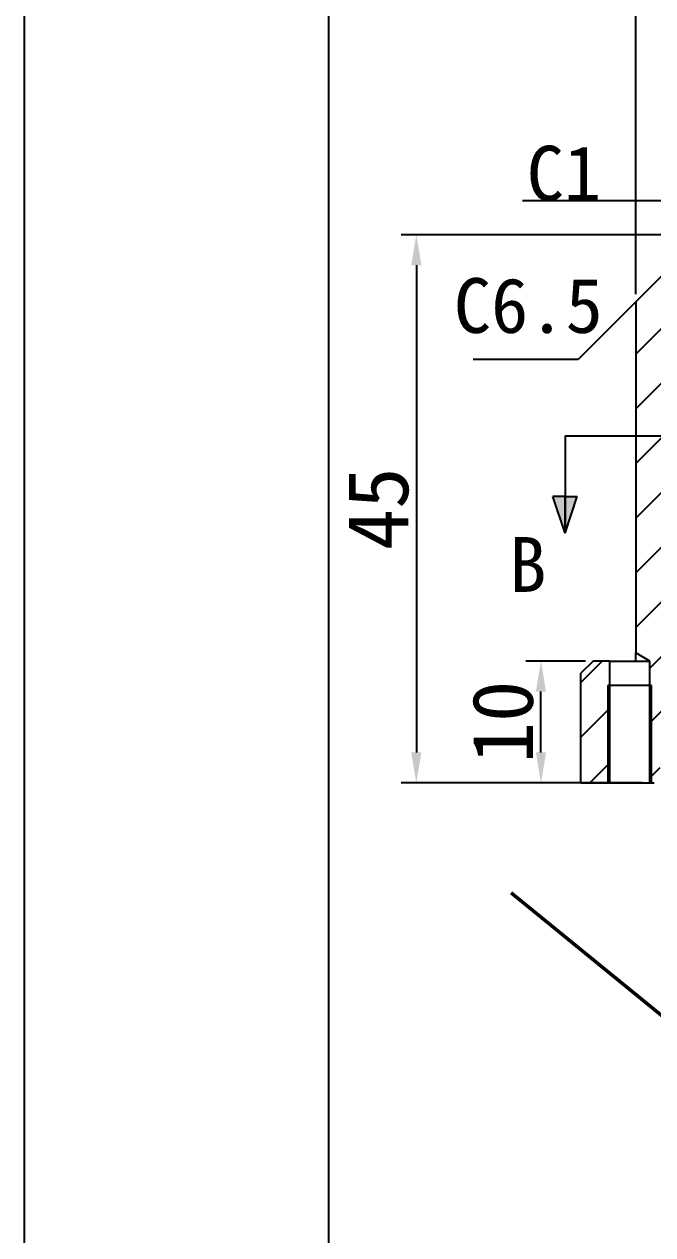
# Model space of a CAD drawing. Header units: millimetres. Extents: x 8840 to 20870, y -7456 to 1741.
# Drawn here: x 10964.6 to 11016.2, y -5430.4 to -5331 of the extents above; entities that cross this region are included whole.
import ezdxf

# ---------------------------------------------------------------- set-up
doc = ezdxf.new("R2010")
doc.units = ezdxf.units.MM
doc.linetypes.add('CENTER', pattern=[50.8, 31.75, -6.35, 6.35, -6.35])
doc.layers.get('0').update_dxf_attribs({"lineweight": 25})
for name, color, linetype in [('中心线', 5, 'CENTER'), ('剖面线', 3, 'Continuous'), ('尺寸标注', 4, 'Continuous'), ('细实线', 2, 'Continuous')]:
    doc.layers.add(name, color=color, linetype=linetype)
doc.layers.add('粗实线', color=7, linetype='Continuous', lineweight=25)
doc.styles.get("Standard").update_dxf_attribs({"font": ''})
doc.styles.get('Standard').set_extended_font_data('SimSun')
doc.dimstyles.new('ISO-25 1.1', dxfattribs={"dimtxt": 5, "dimasz": 2.5, "dimexe": 1.25, "dimexo": 0.625, "dimtad": 1, "dimtoh": 1, "dimdsep": 46, "dimtxsty": 'Standard', "dimcen": 2.5, "dimclrt": 7, "dimadec": 0, "dimazin": 0, "dimtfac": 1, "dimtmove": 0, "dimatfit": 3, "dimfxl": 1, "dimarcsym": 0})
pattern_1 = [(45, (10642.63, -5941.3125), (-2.245064, 2.245064), [])]

# ---------------------------------------------------------------- blocks, each defined once
blk = doc.blocks.new('*D499')
at = {"layer": 'Defpoints', "color": 0}
for p in [(11107.84, -5328.511), (11014.84, -5353.768), (11107.84, -5353.768)]:
    blk.add_point(p, dxfattribs=at)
at = {"layer": '尺寸标注', "color": 0, "lineweight": -2}
for p, q in [((11014.84, -5353.143), (11014.84, -5327.261)), ((11107.84, -5353.143), (11107.84, -5327.261)), ((11017.34, -5328.511), (11105.34, -5328.511))]:
    blk.add_line(p, q, dxfattribs=at)
at = {"layer": '尺寸标注', "color": 0}
for points in [[(11017.34, -5328.094), (11017.34, -5328.927), (11014.84, -5328.511)], [(11105.34, -5328.094), (11105.34, -5328.927), (11107.84, -5328.511)]]:
    blk.add_solid(points, dxfattribs=at)
at = {"layer": '尺寸标注', "color": 7, "insert": (11061.34, -5325.386), "char_height": 5, "attachment_point": 5}
blk.add_mtext('%%c93', dxfattribs=at)
blk = doc.blocks.new('*D501')
at = {"layer": 'Defpoints', "color": 0}
for p in [(11007.059, -5383.268), (11011.34, -5383.268), (11010.34, -5393.268)]:
    blk.add_point(p, dxfattribs=at)
at = {"layer": '尺寸标注', "color": 0, "lineweight": -2}
for p, q in [((11010.715, -5383.268), (11005.809, -5383.268)), ((11007.059, -5390.768), (11007.059, -5385.768)), ((11009.715, -5393.268), (11005.809, -5393.268))]:
    blk.add_line(p, q, dxfattribs=at)
at = {"layer": '尺寸标注', "color": 0}
for points in [[(11006.642, -5385.768), (11007.475, -5385.768), (11007.059, -5383.268)], [(11006.642, -5390.768), (11007.475, -5390.768), (11007.059, -5393.268)]]:
    blk.add_solid(points, dxfattribs=at)
at = {"layer": '尺寸标注', "color": 7, "insert": (11003.934, -5388.268), "char_height": 5, "attachment_point": 5, "rotation": 90}
blk.add_mtext('10', dxfattribs=at)
blk = doc.blocks.new('*D513')
at = {"layer": 'Defpoints', "color": 0}
for p in [(11020.34, -5348.268), (10996.822, -5393.268), (11015.99, -5393.268)]:
    blk.add_point(p, dxfattribs=at)
at = {"layer": '尺寸标注', "color": 0, "lineweight": -2}
for p, q in [((11019.715, -5348.268), (10995.572, -5348.268)), ((10996.822, -5350.768), (10996.822, -5390.768)), ((11015.365, -5393.268), (10995.572, -5393.268))]:
    blk.add_line(p, q, dxfattribs=at)
at = {"layer": '尺寸标注', "color": 0}
for points in [[(10996.406, -5350.768), (10997.239, -5350.768), (10996.822, -5348.268)], [(10996.406, -5390.768), (10997.239, -5390.768), (10996.822, -5393.268)]]:
    blk.add_solid(points, dxfattribs=at)
at = {"layer": '尺寸标注', "color": 7, "insert": (10993.697, -5370.768), "char_height": 5, "attachment_point": 5, "rotation": 90}
blk.add_mtext('45', dxfattribs=at)
blk = doc.blocks.new('CHECK_DWG')
at = {"layer": '粗实线', "color": 1, "linetype": 'ByBlock', "lineweight": 50, "ltscale": 2}
blk.add_line((-44.591, 36.45), (0, 0), dxfattribs=at)

msp = doc.modelspace()

# ---------------------------------------------------------------- hatches: boundary and pattern name
at = {"layer": '剖面线'}
h = msp.add_hatch(dxfattribs=at)
h.set_pattern_fill('ANSI31', color=256, style=0)
h.set_pattern_definition(pattern_1)
h.paths.add_polyline_path([(11016.84, -5392.768), (11016.84, -5390.268), (11018.34, -5390.268), (11018.34, -5356.268), (11023.84, -5356.268), (11024.84, -5355.268), (11024.84, -5345.268), (11043.34, -5345.268), (11043.84, -5344.768), (11043.84, -5342.768), (11043.34, -5342.268), (11021.34, -5342.268), (11020.34, -5343.268), (11020.34, -5348.268), (11014.84, -5353.768), (11014.84, -5382.577), (11015.99, -5383.268), (11015.99, -5393.268), (11016.34, -5393.268)], flags=0)
h = msp.add_hatch(dxfattribs=at)
h.set_pattern_fill('ANSI31', color=256, style=0)
h.set_pattern_definition(pattern_1)
h.paths.add_polyline_path([(11010.34, -5384.268), (11010.34, -5393.268), (11012.69, -5393.268), (11012.69, -5383.268), (11011.34, -5383.268)], flags=0)
at = {"layer": '粗实线'}
h = msp.add_hatch(color=256, dxfattribs=at)
h.paths.add_polyline_path([(11010.04, -5369.768), (11009.04, -5369.768), (11009.04, -5372.768)])
h.paths.add_polyline_path([(11009.04, -5369.768), (11008.04, -5369.768), (11009.04, -5372.768)])

# ---------------------------------------------------------------- linework, layer by layer
msp.add_line((10989.619, -5201.728), (10989.619, -5478.728))
msp.add_lwpolyline([(10964.619, -5488.728), (11174.619, -5488.728), (11174.619, -5191.728), (10964.619, -5191.728)], close=True)
at = {"layer": '中心线'}
msp.add_line((11009.04, -5364.768), (11113.641, -5364.768), dxfattribs=at)
at = {"layer": '尺寸标注'}
for p, q in [((11018.127, -5345.481), (11005.528, -5345.481)), ((11014.84, -5353.768), (11010.111, -5358.497)), ((11010.111, -5358.497), (11001.494, -5358.497))]:
    msp.add_line(p, q, dxfattribs=at)
at = {"layer": '粗实线'}
for p, q in [((11020.34, -5348.268), (11014.84, -5353.768)), ((11014.84, -5353.768), (11014.84, -5382.577)), ((11009.04, -5364.768), (11009.04, -5372.768)), ((11009.04, -5369.768), (11008.04, -5369.768)), ((11009.04, -5372.768), (11008.04, -5369.768)), ((11009.04, -5372.768), (11009.04, -5369.768)), ((11009.04, -5369.768), (11010.04, -5369.768)), ((11009.04, -5372.768), (11010.04, -5369.768)), ((11015.99, -5383.268), (11014.84, -5382.577)), ((11011.34, -5383.268), (11010.34, -5384.268)), ((11012.69, -5383.268), (11011.34, -5383.268)), ((11012.69, -5383.268), (11012.69, -5393.268)), ((11012.69, -5383.268), (11014.867, -5383.268)), ((11014.867, -5383.268), (11015.99, -5383.268)), ((11015.99, -5393.268), (11015.99, -5383.268)), ((11010.34, -5393.268), (11010.34, -5384.268)), ((11012.69, -5385.268), (11012.54, -5385.268)), ((11015.99, -5385.268), (11012.69, -5385.268)), ((11016.14, -5385.268), (11015.99, -5385.268)), ((11010.34, -5393.268), (11012.69, -5393.268)), ((11012.69, -5393.268), (11015.99, -5393.268)), ((11015.99, -5393.268), (11016.34, -5393.268))]:
    msp.add_line(p, q, dxfattribs=at)
msp.add_open_spline([(11014.867, -5383.268), (11014.858, -5383.124), (11014.852, -5382.982), (11014.845, -5382.784), (11014.844, -5382.721), (11014.841, -5382.617), (11014.84, -5382.577), (11014.84, -5382.577)], degree=3, knots=[0, 0, 0, 0, 0.5, 0.5, 0.75, 0.75, 1, 1, 1, 1], dxfattribs=at)
at = {"layer": '细实线'}
for p, q in [((11012.54, -5385.268), (11012.54, -5393.268)), ((11016.14, -5393.268), (11016.14, -5385.268))]:
    msp.add_line(p, q, dxfattribs=at)

# ---------------------------------------------------------------- block references
at = {"layer": '尺寸标注', "lineweight": 100}
msp.add_blockref('CHECK_DWG', (11049.21, -5438.728), dxfattribs=at)

# ---------------------------------------------------------------- texts
at = {"layer": '粗实线', "char_height": 4.5, "attachment_point": 1}
for s, insert in [('{\\C7;C1}', (11005.884, -5340.968)), ('{\\C7;C6.5}', (10999.895, -5351.828)), ('{\\C7;B}', (11004.447, -5373.085))]:
    msp.add_mtext_dynamic_manual_height_columns(s, width=35.09452, gutter_width=18.824, heights=[0], dxfattribs=dict(at, insert=insert))

# ---------------------------------------------------------------- dimensions: what is measured, and where the dimension line sits
at = {"layer": '尺寸标注'}
dim = msp.add_linear_dim(base=(11107.84, -5328.511), p1=(11014.84, -5353.768), p2=(11107.84, -5353.768), text='%%c93', dimstyle='ISO-25 1.1', dxfattribs=at)
dim.commit()
dim.dimension.update_dxf_attribs({"geometry": '*D499', "text_midpoint": (11061.34, -5325.386)})
for base, p1, p2, picture, middle in [((10996.822, -5393.268), (11020.34, -5348.268), (11015.99, -5393.268), '*D513', (10993.697, -5370.768)), ((11007.059, -5383.268), (11010.34, -5393.268), (11011.34, -5383.268), '*D501', (11003.934, -5388.268))]:
    dim = msp.add_linear_dim(base=base, p1=p1, p2=p2, angle=90, dimstyle='ISO-25 1.1', dxfattribs=at)
    dim.commit()
    dim.dimension.update_dxf_attribs({"geometry": picture, "text_midpoint": middle})

doc.saveas('drawing.dxf')
